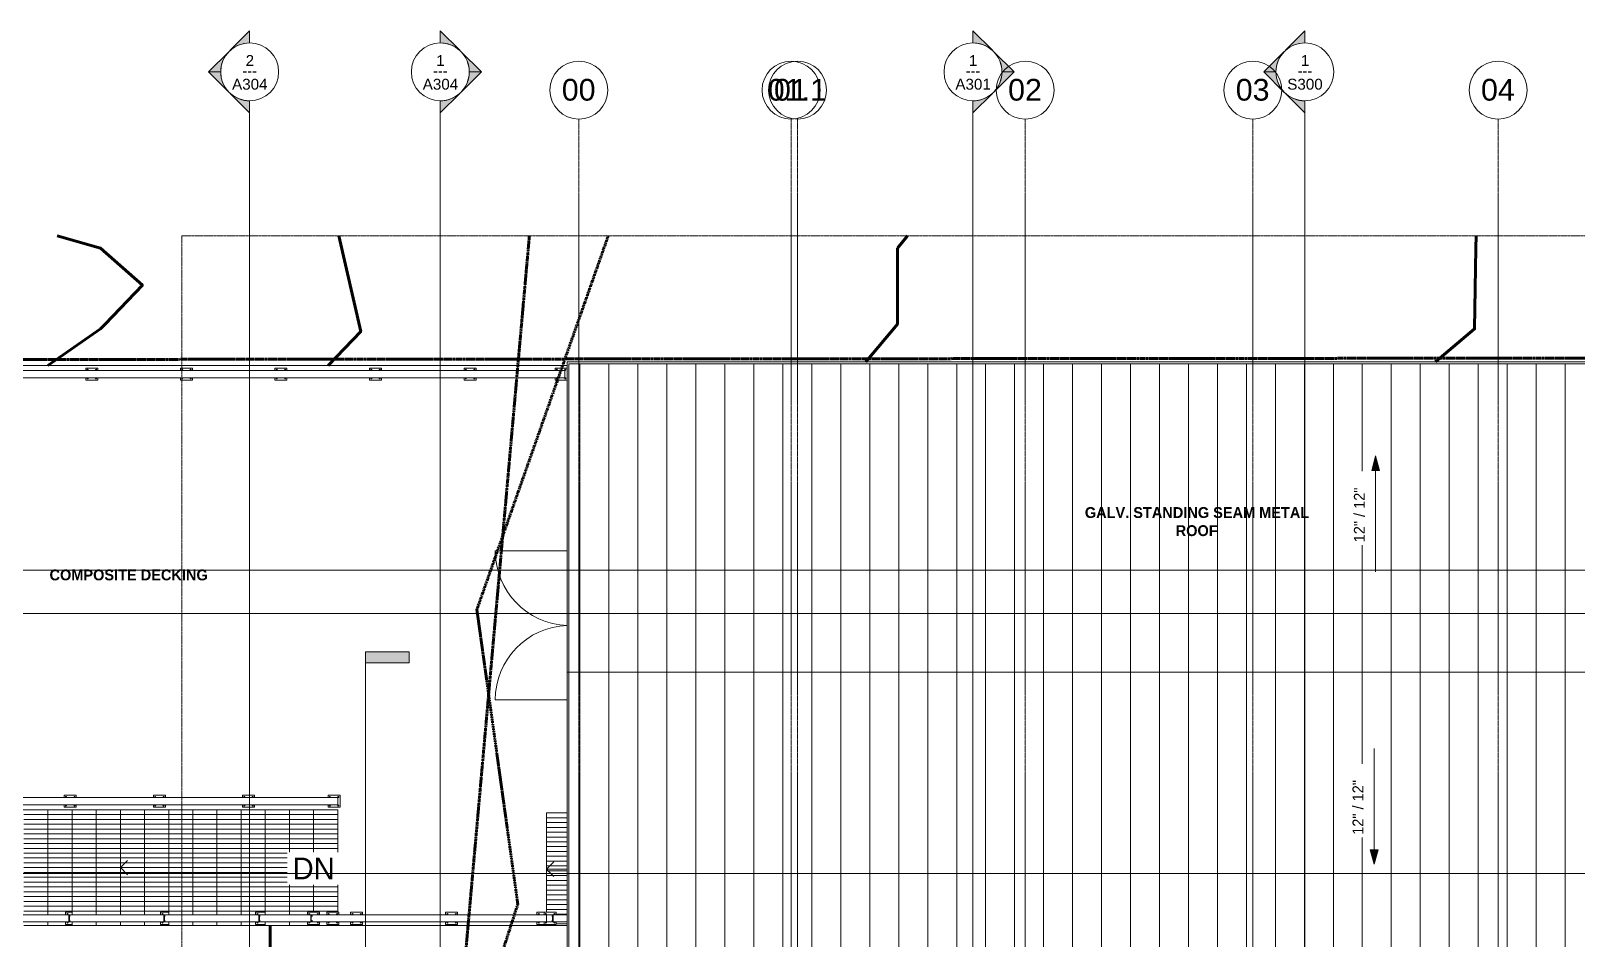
# Model space of a CAD drawing. Header units: inches. Extents: x -3276 to -1654, y 8217 to 9015.
# Drawn here: x -2939 to -2299, y 8639 to 9015 of the extents above; entities that cross this region are included whole.
import ezdxf

# ---------------------------------------------------------------- set-up
doc = ezdxf.new("R2010")
doc.units = ezdxf.units.IN
doc.header["$MEASUREMENT"] = 0
for name, pattern in [('Aligning Line 1_8_', [0.25, 0.125, -0.125]), ('Double Dash 3_8_', [1, 0.375, -0.125, 0.125, -0.125, 0.125, -0.125]), ('Grid Line 1_2_', [0.875, 0.5, -0.125, 0.125, -0.125]), ('Overhead 1_16_', [0.101562, 0.0625, -0.039062])]:
    doc.linetypes.add(name, pattern=pattern)
for name, color, linetype, lineweight in [('A-DOOR', 31, 'Continuous', 18), ('A-DOOR-1', 31, 'Continuous', 9), ('A-FLOR', 192, 'Continuous', 18), ('A-FLOR-HRAL', 11, 'Continuous', 9), ('A-ROOF', 132, 'Continuous', 18), ('A-ROOF-PATT-1', 132, 'Continuous', 9), ('C-PROP-LINE', 91, 'Double Dash 3_8_', 158), ('C-TOPO-MAJR', 7, 'Continuous', 80), ('G-ANNO-DIMS', 111, 'Continuous', 9), ('G-ANNO-SYMB', 111, 'Aligning Line 1_8_', 9), ('G-ANNO-SYMB-1', 111, 'Continuous', 9), ('G-ANNO-TEXT', 231, 'Continuous', 9), ('I-WALL', 2, 'Continuous', 18), ('S-GRID-1', 1, 'Grid Line 1_2_', 9), ('S-GRID-IDEN', 1, 'Continuous', 9), ('S-STRS', 31, 'Continuous', 9), ('S-STRS-1', 31, 'Overhead 1_16_', 9), ('S-STRS-ANNO', 31, 'Continuous', 9), ('S-STRS-IDEN', 31, 'Continuous', 9)]:
    doc.layers.add(name, color=color, linetype=linetype, lineweight=lineweight)
doc.styles.add('Arial', font='arial.ttf', dxfattribs={"height": 9})
doc.styles.add('Arial_1', font='arial.ttf', dxfattribs={"height": 4.5})
doc.styles.add('Century Gothic', font='ufonts.com_century-gothic.ttf', dxfattribs={"height": 9})
doc.styles.add('Century Gothic_1', font='ufonts.com_century-gothic.ttf', dxfattribs={"height": 4.5})
doc.styles.add('Century Gothic_B', font='GOTHICB.TTF', dxfattribs={"height": 4.5})
pattern_1 = [(180, (-2962.337, 8692.569), (-2e-16, -2), [])]

# ---------------------------------------------------------------- blocks, each defined once
blk = doc.blocks.new('Railing - 2_ x 1_2_ 2-1559248-FLOOR PLAN - ROOF')
at = {"layer": 'A-FLOR-HRAL'}
for p, q in [((2.5, 2.5), (-2.5, 2.5)), ((-2.5, 2.5), (-2.5, -2.5)), ((2.5, -2.5), (2.5, 2.5)), ((-2.5, -2.5), (-1.5, -2.5)), ((1.5, -2.5), (2.5, -2.5))]:
    blk.add_line(p, q, dxfattribs=at)
for centre, start, end in [((-1.75, 1.75), 360, 180), ((-1.75, 1.75), 180, 360), ((1.75, 1.75), 360, 180), ((1.75, 1.75), 180, 360), ((-1.75, -1.75), 360, 180), ((-1.75, -1.75), 180, 360), ((1.75, -1.75), 360, 180), ((1.75, -1.75), 180, 360)]:
    blk.add_arc(centre, 0.25, start, end, dxfattribs=at)
blk = doc.blocks.new('Railing - 2_ x 1_2_ 2-V1-FLOOR PLAN - ROOF')
at = {"layer": 'A-FLOR-HRAL'}
for p, q in [((-1.5, 2.5), (-2.5, 2.5)), ((-2.5, 2.5), (-2.5, -2.5)), ((2.5, 2.5), (1.5, 2.5)), ((2.5, -2.5), (2.5, 2.5))]:
    blk.add_line(p, q, dxfattribs=at)
for centre, start, end in [((-1.75, 1.75), 360, 180), ((-1.75, 1.75), 180, 360), ((1.75, 1.75), 360, 180), ((1.75, 1.75), 180, 360), ((-1.75, -1.75), 360, 180), ((-1.75, -1.75), 180, 360), ((1.75, -1.75), 360, 180), ((1.75, -1.75), 180, 360)]:
    blk.add_arc(centre, 0.25, start, end, dxfattribs=at)
blk = doc.blocks.new('Railing - 2_ x 1_2_ 2-V2-FLOOR PLAN - ROOF')
at = {"layer": 'A-FLOR-HRAL'}
for p, q in [((-1.5, 2.5), (-2.5, 2.5)), ((-2.5, 2.5), (-2.5, -2.5)), ((2.5, 2.5), (1.5, 2.5)), ((2.5, 1.5), (2.5, 2.5)), ((-2.5, -2.5), (2.5, -2.5)), ((2.5, -2.5), (2.5, -1.5))]:
    blk.add_line(p, q, dxfattribs=at)
for centre, start, end in [((-1.75, 1.75), 360, 180), ((-1.75, 1.75), 180, 360), ((1.75, 1.75), 360, 180), ((1.75, 1.75), 180, 360), ((-1.75, -1.75), 360, 180), ((-1.75, -1.75), 180, 360), ((1.75, -1.75), 360, 180), ((1.75, -1.75), 180, 360)]:
    blk.add_arc(centre, 0.25, start, end, dxfattribs=at)
blk = doc.blocks.new('Railing - 2_ x 1_2_ 2-V3-FLOOR PLAN - ROOF')
at = {"layer": 'A-FLOR-HRAL'}
for p, q in [((-1.5, 2.5), (-2.5, 2.5)), ((-2.5, 2.5), (-2.5, -2.5)), ((2.5, 2.5), (1.5, 2.5)), ((2.5, -2.5), (2.5, 2.5)), ((-2.5, -2.5), (-1.5, -2.5)), ((1.5, -2.5), (2.5, -2.5))]:
    blk.add_line(p, q, dxfattribs=at)
for centre, start, end in [((-1.75, 1.75), 360, 180), ((-1.75, 1.75), 180, 360), ((1.75, 1.75), 360, 180), ((1.75, 1.75), 180, 360), ((-1.75, -1.75), 360, 180), ((-1.75, -1.75), 180, 360), ((1.75, -1.75), 360, 180), ((1.75, -1.75), 180, 360)]:
    blk.add_arc(centre, 0.25, start, end, dxfattribs=at)
blk = doc.blocks.new('Railing - Railing-1114347-FLOOR PLAN - ROOF')
at = {"layer": 'A-FLOR-HRAL'}
for p, q in [((8697.57, 3069.34), (8694.57, 3072.34)), ((8694.57, 3072.34), (8694.57, 2812.34)), ((8874.57, 3072.34), (8694.57, 3072.34)), ((8697.57, 2812.34), (8697.57, 3069.34)), ((8697.57, 3069.34), (8871.57, 3069.34)), ((8871.57, 3069.34), (8874.57, 3072.34)), ((8871.57, 3069.34), (8871.57, 2718.34)), ((8874.57, 2718.34), (8874.57, 3072.34)), ((8697.57, 2812.34), (8694.57, 2812.34)), ((8874.57, 2718.34), (8871.57, 2718.34))]:
    blk.add_line(p, q, dxfattribs=at)
at = {"extrusion": (0, 0, -1), "zscale": -1}
for name, p, rotation in [('Railing - 2_ x 1_2_ 2-V2-FLOOR PLAN - ROOF', (-8696.07, 3070.84), 180), ('Railing - 2_ x 1_2_ 2-V3-FLOOR PLAN - ROOF', (-8731.47, 3070.84), 270), ('Railing - 2_ x 1_2_ 2-V3-FLOOR PLAN - ROOF', (-8766.87, 3070.84), 270), ('Railing - 2_ x 1_2_ 2-V3-FLOOR PLAN - ROOF', (-8802.27, 3070.84), 270), ('Railing - 2_ x 1_2_ 2-V3-FLOOR PLAN - ROOF', (-8837.67, 3070.84), 270), ('Railing - 2_ x 1_2_ 2-V2-FLOOR PLAN - ROOF', (-8873.07, 3070.84), 270), ('Railing - 2_ x 1_2_ 2-V3-FLOOR PLAN - ROOF', (-8696.07, 3033.91), 180), ('Railing - 2_ x 1_2_ 2-V3-FLOOR PLAN - ROOF', (-8696.07, 2996.98), 180), ('Railing - 2_ x 1_2_ 2-V3-FLOOR PLAN - ROOF', (-8696.07, 2960.05), 180), ('Railing - 2_ x 1_2_ 2-V3-FLOOR PLAN - ROOF', (-8696.07, 2923.12), 180), ('Railing - 2_ x 1_2_ 2-V3-FLOOR PLAN - ROOF', (-8696.07, 2886.19), 180), ('Railing - 2_ x 1_2_ 2-V3-FLOOR PLAN - ROOF', (-8696.07, 2849.27), 180), ('Railing - 2_ x 1_2_ 2-1559248-FLOOR PLAN - ROOF', (-8696.07, 2813.84), 180)]:
    blk.add_blockref(name, p, dxfattribs=dict(at, rotation=rotation))
for name, p in [('Railing - 2_ x 1_2_ 2-V3-FLOOR PLAN - ROOF', (-8873.07, 3031.67)), ('Railing - 2_ x 1_2_ 2-V3-FLOOR PLAN - ROOF', (-8873.07, 2992.5)), ('Railing - 2_ x 1_2_ 2-V3-FLOOR PLAN - ROOF', (-8873.07, 2953.34)), ('Railing - 2_ x 1_2_ 2-V3-FLOOR PLAN - ROOF', (-8873.07, 2914.17)), ('Railing - 2_ x 1_2_ 2-V3-FLOOR PLAN - ROOF', (-8873.07, 2875)), ('Railing - 2_ x 1_2_ 2-V3-FLOOR PLAN - ROOF', (-8873.07, 2835.84)), ('Railing - 2_ x 1_2_ 2-V3-FLOOR PLAN - ROOF', (-8873.07, 2796.67)), ('Railing - 2_ x 1_2_ 2-V3-FLOOR PLAN - ROOF', (-8873.07, 2757.5)), ('Railing - 2_ x 1_2_ 2-V1-FLOOR PLAN - ROOF', (-8873.07, 2719.84))]:
    blk.add_blockref(name, p, dxfattribs=at)
blk = doc.blocks.new('Railing - 2_ x 1_2_ 2-1877839-FLOOR PLAN - ROOF')
at = {"layer": 'A-FLOR-HRAL'}
for p, q in [((2.5, 2.5), (-2.5, 2.5)), ((-2.5, 2.5), (-2.5, -2.5)), ((-1.19, 1.19), (1.19, 1.19)), ((-1.19, 0.59), (-1.19, 1.19)), ((-0.94, 0.59), (-0.94, 0.94)), ((-0.94, 0.94), (0.94, 0.94)), ((0.94, 0.94), (0.94, 0.59)), ((1.19, 1.19), (1.19, 0.59)), ((2.5, -2.5), (2.5, 2.5)), ((-2.5, -2.5), (-1.5, -2.5)), ((1.5, -2.5), (2.5, -2.5))]:
    blk.add_line(p, q, dxfattribs=at)
for centre, start, end in [((-1.75, 1.75), 360, 180), ((-1.75, 1.75), 180, 360), ((1.75, 1.75), 360, 180), ((1.75, 1.75), 180, 360), ((-1.75, -1.75), 360, 180), ((-1.75, -1.75), 180, 360), ((1.75, -1.75), 360, 180), ((1.75, -1.75), 180, 360)]:
    blk.add_arc(centre, 0.25, start, end, dxfattribs=at)
blk = doc.blocks.new('Railing - 2_ x 1_2_ 2-V4-FLOOR PLAN - ROOF')
at = {"layer": 'A-FLOR-HRAL'}
for p, q in [((-1.5, 2.5), (-2.5, 2.5)), ((-2.5, 2.5), (-2.5, -0.5)), ((2.5, 2.5), (1.5, 2.5)), ((2.5, -0.5), (2.5, 2.5))]:
    blk.add_line(p, q, dxfattribs=at)
for centre, start, end in [((-1.75, 1.75), 360, 180), ((-1.75, 1.75), 180, 360), ((1.75, 1.75), 360, 180), ((1.75, 1.75), 180, 360)]:
    blk.add_arc(centre, 0.25, start, end, dxfattribs=at)
blk = doc.blocks.new('Railing - 2_ x 1_2_ 2-V5-FLOOR PLAN - ROOF')
at = {"layer": 'A-FLOR-HRAL'}
for p, q in [((-1.5, 2.5), (-2.5, 2.5)), ((-2.5, 2.5), (-2.5, -2.5)), ((-1.1875, 1.1875), (1.1875, 1.1875)), ((-1.1875, 0.45375), (-1.1875, 1.1875)), ((-0.9375, 0.45375), (-0.9375, 0.9375)), ((-0.9375, 0.9375), (0.9375, 0.9375)), ((0.9375, 0.9375), (0.9375, 0.45375)), ((1.1875, 1.1875), (1.1875, 0.45375)), ((2.5, 2.5), (1.5, 2.5)), ((2.5, -2.5), (2.5, 2.5)), ((-2.5, -2.5), (-1.5, -2.5)), ((1.5, -2.5), (2.5, -2.5))]:
    blk.add_line(p, q, dxfattribs=at)
for centre, start, end in [((-1.75, 1.75), 360, 180), ((-1.75, 1.75), 180, 360), ((1.75, 1.75), 360, 180), ((1.75, 1.75), 180, 360), ((-1.75, -1.75), 360, 180), ((-1.75, -1.75), 180, 360), ((1.75, -1.75), 360, 180), ((1.75, -1.75), 180, 360)]:
    blk.add_arc(centre, 0.25, start, end, dxfattribs=at)
blk = doc.blocks.new('Railing - 2_ x 1_2_ 2-1997081-FLOOR PLAN - ROOF')
at = {"layer": 'A-FLOR-HRAL'}
for p, q in [((-1.5, 2.5), (-2.5, 2.5)), ((-2.5, 2.5), (-2.5, -0.17)), ((-1.19, 1.19), (1.19, 1.19)), ((-1.19, 0.59), (-1.19, 1.19)), ((-0.94, 0.59), (-0.94, 0.94)), ((-0.94, 0.94), (0.94, 0.94)), ((0.94, 0.94), (0.94, 0.59)), ((1.19, 1.19), (1.19, 0.59)), ((2.5, 2.5), (1.5, 2.5)), ((2.5, -0.17), (2.5, 2.5))]:
    blk.add_line(p, q, dxfattribs=at)
for centre, start, end in [((-1.75, 1.75), 360, 180), ((-1.75, 1.75), 180, 360), ((1.75, 1.75), 360, 180), ((1.75, 1.75), 180, 360)]:
    blk.add_arc(centre, 0.25, start, end, dxfattribs=at)
blk = doc.blocks.new('Railing - 2_ x 1_2_ 2-1997083-FLOOR PLAN - ROOF')
at = {"layer": 'A-FLOR-HRAL'}
for p, q in [((-1.5, 2.5), (-2.5, 2.5)), ((-2.5, 2.5), (-2.5, -0.83)), ((-1.19, 1.19), (1.19, 1.19)), ((-1.19, 0.59), (-1.19, 1.19)), ((-0.94, 0.59), (-0.94, 0.94)), ((-0.94, 0.94), (0.94, 0.94)), ((0.94, 0.94), (0.94, 0.59)), ((1.19, 1.19), (1.19, 0.59)), ((2.5, 2.5), (1.5, 2.5)), ((2.5, -0.83), (2.5, 2.5))]:
    blk.add_line(p, q, dxfattribs=at)
for centre, start, end in [((-1.75, 1.75), 360, 180), ((-1.75, 1.75), 180, 360), ((1.75, 1.75), 360, 180), ((1.75, 1.75), 180, 360)]:
    blk.add_arc(centre, 0.25, start, end, dxfattribs=at)
blk = doc.blocks.new('Railing - 2_ x 1_2_ 2-1997085-FLOOR PLAN - ROOF')
at = {"layer": 'A-FLOR-HRAL'}
for p, q in [((-1.5, 2.5), (-2.5, 2.5)), ((-2.5, 2.5), (-2.5, -1.5)), ((-1.19, 1.19), (1.19, 1.19)), ((-1.19, 0.59), (-1.19, 1.19)), ((-0.94, 0.59), (-0.94, 0.94)), ((-0.94, 0.94), (0.94, 0.94)), ((0.94, 0.94), (0.94, 0.59)), ((1.19, 1.19), (1.19, 0.59)), ((2.5, 2.5), (1.5, 2.5)), ((2.5, -1.5), (2.5, 2.5))]:
    blk.add_line(p, q, dxfattribs=at)
for centre, start, end in [((-1.75, 1.75), 360, 180), ((-1.75, 1.75), 180, 360), ((1.75, 1.75), 360, 180), ((1.75, 1.75), 180, 360)]:
    blk.add_arc(centre, 0.25, start, end, dxfattribs=at)
blk = doc.blocks.new('Railing - Railing-1123708-FLOOR PLAN - ROOF')
at = {"layer": 'A-FLOR-HRAL'}
for p, q in [((8646.07, 2961.84), (8649.07, 2961.84)), ((8646.07, 2961.84), (8646.07, 2822.34)), ((8649.07, 2961.84), (8649.07, 2822.34)), ((8646.07, 2822.34), (8646.07, 2814.34)), ((8649.07, 2822.34), (8649.07, 2814.34)), ((8646.07, 2814.34), (8646.07, 2725.84)), ((8649.07, 2814.34), (8649.07, 2725.84))]:
    blk.add_line(p, q, dxfattribs=at)
for name, p in [('Railing - 2_ x 1_2_ 2-1877839-FLOOR PLAN - ROOF', (8647.57, 2960.34)), ('Railing - 2_ x 1_2_ 2-1997081-FLOOR PLAN - ROOF', (8647.57, 2922.5)), ('Railing - 2_ x 1_2_ 2-1997083-FLOOR PLAN - ROOF', (8647.57, 2883.17)), ('Railing - 2_ x 1_2_ 2-1997085-FLOOR PLAN - ROOF', (8647.57, 2843.84)), ('Railing - 2_ x 1_2_ 2-V5-FLOOR PLAN - ROOF', (8647.57, 2822.34)), ('Railing - 2_ x 1_2_ 2-V3-FLOOR PLAN - ROOF', (8647.57, 2814.34)), ('Railing - 2_ x 1_2_ 2-V3-FLOOR PLAN - ROOF', (8647.57, 2804.5)), ('Railing - 2_ x 1_2_ 2-V3-FLOOR PLAN - ROOF', (8647.57, 2765.17)), ('Railing - 2_ x 1_2_ 2-V4-FLOOR PLAN - ROOF', (8647.57, 2727.34))]:
    blk.add_blockref(name, p)
blk = doc.blocks.new('Door-Outswing-Andersen-A_Series-Double - FWOD5468-2447200-FLOOR PLAN - ROOF')
at = {"layer": 'A-DOOR-1'}
for p, q in [((-30.875, 4.125), (-30.875, 33.8805)), ((30.875, 4.125), (30.875, 33.8805))]:
    blk.add_line(p, q, dxfattribs=at)
for centre, start, end in [((-30.875, 3.0055), 2.0845714, 90), ((30.875, 3.0055), 90, 177.9154286)]:
    blk.add_arc(centre, 30.875, start, end, dxfattribs=at)
blk = doc.blocks.new('Railing - 2_ x 1_2_ 2-1997182-FLOOR PLAN - ROOF')
at = {"layer": 'A-FLOR-HRAL'}
for p, q in [((-1.5, 2.5), (-2.5, 2.5)), ((-2.5, 2.5), (-2.5, -2.5)), ((2.5, 2.5), (1.5, 2.5)), ((2.5, -2.5), (2.5, 2.5)), ((-2.5, -2.5), (-1.5, -2.5)), ((-1.1875, -1.1875), (-1.1875, -0.680625)), ((1.1875, -1.1875), (-1.1875, -1.1875)), ((-0.9375, -0.9375), (-0.9375, -0.680625)), ((0.9375, -0.9375), (-0.9375, -0.9375)), ((0.9375, -0.680625), (0.9375, -0.9375)), ((1.1875, -0.680625), (1.1875, -1.1875)), ((1.5, -2.5), (2.5, -2.5))]:
    blk.add_line(p, q, dxfattribs=at)
for centre, start, end in [((-1.75, 1.75), 360, 180), ((-1.75, 1.75), 180, 360), ((1.75, 1.75), 360, 180), ((1.75, 1.75), 180, 360), ((-1.75, -1.75), 360, 180), ((-1.75, -1.75), 180, 360), ((1.75, -1.75), 360, 180), ((1.75, -1.75), 180, 360)]:
    blk.add_arc(centre, 0.25, start, end, dxfattribs=at)
blk = doc.blocks.new('Railing - Railing-1997089-FLOOR PLAN - ROOF')
at = {"layer": 'A-FLOR-HRAL'}
for p, q in [((8646.07, 2725.84), (8649.07, 2725.84)), ((8646.07, 2725.84), (8646.07, 2717.34)), ((8649.07, 2725.84), (8649.07, 2717.34))]:
    blk.add_line(p, q, dxfattribs=at)
blk.add_blockref('Railing - 2_ x 1_2_ 2-1997182-FLOOR PLAN - ROOF', (8647.57, 2724.34))
blk = doc.blocks.new('Family - ___-1399760-FLOOR PLAN - ROOF')
at = {"layer": 'C-PROP-LINE'}
blk.add_line((8878.94, 3146.22), (8879.93, 2001.26), dxfattribs=at)
blk = doc.blocks.new('Family - ___-1403477-FLOOR PLAN - ROOF')
at = {"layer": 'C-PROP-LINE'}
for p, q in [((8561.86, 2767.13), (8337.96, 2737.26)), ((8653.48, 2737.76), (8561.86, 2767.13)), ((8775.52, 2754.7), (8653.48, 2737.76)), ((8930.36, 2700.29), (8775.52, 2754.7))]:
    blk.add_line(p, q, dxfattribs=at)
blk = doc.blocks.new('Family - ___-1403739-FLOOR PLAN - ROOF')
at = {"layer": 'C-PROP-LINE'}
blk.add_line((8930.36, 2732.95), (8337.96, 2785.59), dxfattribs=at)
blk = doc.blocks.new('Grid - Grid Head - Circle-50561-FLOOR PLAN - ROOF')
at = {"layer": 'S-GRID-IDEN'}
for start, end in [(360, 180), (180, 360)]:
    blk.add_arc((0, 0), 0.25, start, end, dxfattribs=at)
blk = doc.blocks.new('Section - 3_32_ x 3_8_-54337-FLOOR PLAN - ROOF')
at = {"layer": 'G-ANNO-SYMB-1'}
blk.add_hatch(color=256, dxfattribs=at).paths.add_polyline_path([(0, 0.375), (0, 0), (-0.09375, 0), (-0.09375, 0.375)], flags=0)
for p, q in [((0, 0.375), (-0.09375, 0.375)), ((-0.09375, 0.375), (-0.09375, 0)), ((0, 0), (0, 0.375)), ((-0.09375, 0), (0, 0))]:
    blk.add_line(p, q, dxfattribs=at)
blk = doc.blocks.new('Section - Section Head - Filled-22785-FLOOR PLAN - ROOF')
at = {"layer": 'G-ANNO-SYMB-1'}
h = blk.add_hatch(color=256, dxfattribs=at)
edge = h.paths.add_edge_path(flags=0)
edge.add_line((-0.427, 0.177), (-0.25, 0.354))
edge.add_line((-0.25, 0.354), (-0.25, 0.25))
edge.add_arc((-0.25, 0), 0.25, 90, 135)
h = blk.add_hatch(color=256, dxfattribs=at)
edge = h.paths.add_edge_path(flags=0)
edge.add_arc((-0.25, 0), 0.25, 45, 90)
edge.add_line((-0.25, 0.25), (-0.25, 0.354))
edge.add_line((-0.25, 0.354), (-0.073, 0.177))
h = blk.add_hatch(color=256, dxfattribs=at)
edge = h.paths.add_edge_path(flags=0)
edge.add_arc((-0.25, 0), 0.25, 137.9216, 180)
edge.add_line((-0.5, 0), (-0.604, 0))
edge.add_line((-0.604, 0), (-0.436, 0.168))
h = blk.add_hatch(color=256, dxfattribs=at)
edge = h.paths.add_edge_path(flags=0)
edge.add_line((-0.064, 0.168), (0.104, 0))
edge.add_line((0.104, 0), (0, 0))
edge.add_arc((-0.25, 0), 0.25, 0, 42.0784)
for p, q in [((-0.25, 0.354), (-0.427, 0.177)), ((-0.25, 0.25), (-0.25, 0.354)), ((-0.073, 0.177), (-0.25, 0.354)), ((-0.25, 0.354), (-0.25, 0.25)), ((-0.436, 0.168), (-0.604, 0)), ((0.104, 0), (-0.064, 0.168)), ((-0.604, 0), (-0.5, 0)), ((0, 0), (0.104, 0))]:
    blk.add_line(p, q, dxfattribs=at)
for start, end in [(360, 180), (137.9216, 180), (90, 135), (45, 90), (0, 42.0784), (180, 360)]:
    blk.add_arc((-0.25, 0), 0.25, start, end, dxfattribs=at)

msp = doc.modelspace()

# ---------------------------------------------------------------- hatches: boundary and pattern name
at = {"layer": 'A-ROOF-PATT-1'}
h = msp.add_hatch(dxfattribs=at)
h.set_pattern_fill('FP_12', color=256, style=0, pattern_type=2)
h.set_pattern_definition([(270, (0, 4498.71), (12, 7e-16), [])])
h.paths.add_polyline_path([(-2017.09, 8749.6), (-2017.09, 8877.32), (-2716.59, 8877.32), (-2716.59, 8749.6), (-2274.42, 8749.6)], flags=0)
h = msp.add_hatch(dxfattribs=at)
h.set_pattern_fill('FP_13', color=256, style=0, pattern_type=2)
h.set_pattern_definition([(90, (0, 4250.89), (-12, 7e-16), [])])
h.paths.add_polyline_path([(-2017.09, 8621.88), (-2017.09, 8749.6), (-2716.59, 8749.6), (-2716.59, 8621.88), (-2129.12, 8621.88)], flags=0)
at = {"layer": 'G-ANNO-DIMS'}
msp.add_hatch(color=256, dxfattribs=at).paths.add_polyline_path([(-2383.07, 8669.96), (-2381.46, 8675.96), (-2384.68, 8675.96)], flags=0)
at = {"layer": 'S-STRS'}
h = msp.add_hatch(dxfattribs=at)
h.set_pattern_fill('FP_5', color=256, style=0, pattern_type=2)
h.set_pattern_definition(pattern_1)
h.paths.add_polyline_path([(-2942.34, 8644.57), (-2932.34, 8644.57), (-2932.34, 8646.07), (-2942.34, 8646.07), (-2942.34, 8645.73)], flags=0)
h.paths.add_polyline_path([(-2932.34, 8649.07), (-2932.34, 8692.57), (-2942.34, 8692.57), (-2942.34, 8649.07), (-2937.35, 8649.07)], flags=0)
h = msp.add_hatch(dxfattribs=at)
h.set_pattern_fill('FP_5', color=256, style=0, pattern_type=2)
h.set_pattern_definition(pattern_1)
h.paths.add_polyline_path([(-2932.34, 8644.57), (-2922.34, 8644.57), (-2922.34, 8645.07), (-2925, 8645.07), (-2925, 8646.07), (-2932.34, 8646.07), (-2932.34, 8645.73)], flags=0)
h.paths.add_polyline_path([(-2928.27, 8649.07), (-2925, 8649.07), (-2925, 8650.07), (-2922.34, 8650.07), (-2922.34, 8692.57), (-2932.34, 8692.57), (-2932.34, 8649.07)], flags=0)
h = msp.add_hatch(dxfattribs=at)
h.set_pattern_fill('FP_5', color=256, style=0, pattern_type=2)
h.set_pattern_definition(pattern_1)
h.paths.add_polyline_path([(-2912.34, 8644.57), (-2912.34, 8646.07), (-2922.34, 8646.07), (-2922.34, 8644.57), (-2914.65, 8644.57)], flags=0)
h.paths.add_polyline_path([(-2919.19, 8649.07), (-2912.34, 8649.07), (-2912.34, 8692.57), (-2922.34, 8692.57), (-2922.34, 8649.07)], flags=0)
h = msp.add_hatch(dxfattribs=at)
h.set_pattern_fill('FP_5', color=256, style=0, pattern_type=2)
h.set_pattern_definition(pattern_1)
h.paths.add_polyline_path([(-2902.34, 8644.57), (-2902.34, 8646.07), (-2912.34, 8646.07), (-2912.34, 8644.57), (-2905.57, 8644.57)], flags=0)
h.paths.add_polyline_path([(-2910.11, 8649.07), (-2902.34, 8649.07), (-2902.34, 8692.57), (-2912.34, 8692.57), (-2912.34, 8649.07)], flags=0)
h = msp.add_hatch(dxfattribs=at)
h.set_pattern_fill('FP_5', color=256, style=0, pattern_type=2)
h.set_pattern_definition(pattern_1)
h.paths.add_polyline_path([(-2892.34, 8644.57), (-2892.34, 8646.07), (-2902.34, 8646.07), (-2902.34, 8644.57), (-2896.49, 8644.57)], flags=0)
h.paths.add_polyline_path([(-2901.03, 8649.07), (-2892.34, 8649.07), (-2892.34, 8692.57), (-2902.34, 8692.57), (-2902.34, 8649.07)], flags=0)
h = msp.add_hatch(dxfattribs=at)
h.set_pattern_fill('FP_5', color=256, style=0, pattern_type=2)
h.set_pattern_definition(pattern_1)
h.paths.add_polyline_path([(-2892.34, 8644.57), (-2882.34, 8644.57), (-2882.34, 8645.07), (-2885.67, 8645.07), (-2885.67, 8646.07), (-2892.34, 8646.07), (-2892.34, 8645.73)], flags=0)
h.paths.add_polyline_path([(-2885.67, 8649.07), (-2885.67, 8650.07), (-2882.34, 8650.07), (-2882.34, 8692.57), (-2892.34, 8692.57), (-2892.34, 8649.07), (-2891.94, 8649.07)], flags=0)
h = msp.add_hatch(dxfattribs=at)
h.set_pattern_fill('FP_5', color=256, style=0, pattern_type=2)
h.set_pattern_definition(pattern_1)
h.paths.add_polyline_path([(-2872.34, 8644.57), (-2872.34, 8646.07), (-2882.34, 8646.07), (-2882.34, 8644.57), (-2873.78, 8644.57)], flags=0)
h.paths.add_polyline_path([(-2872.34, 8649.07), (-2872.34, 8692.57), (-2882.34, 8692.57), (-2882.34, 8649.07), (-2873.78, 8649.07)], flags=0)
h = msp.add_hatch(dxfattribs=at)
h.set_pattern_fill('FP_5', color=256, style=0, pattern_type=2)
h.set_pattern_definition(pattern_1)
h.paths.add_polyline_path([(-2862.34, 8644.57), (-2862.34, 8646.07), (-2872.34, 8646.07), (-2872.34, 8644.57), (-2864.7, 8644.57)], flags=0)
h.paths.add_polyline_path([(-2862.34, 8649.07), (-2862.34, 8692.57), (-2872.34, 8692.57), (-2872.34, 8649.07), (-2864.7, 8649.07)], flags=0)
h = msp.add_hatch(dxfattribs=at)
h.set_pattern_fill('FP_5', color=256, style=0, pattern_type=2)
h.set_pattern_definition(pattern_1)
h.paths.add_polyline_path([(-2855.62, 8644.57), (-2852.34, 8644.57), (-2852.34, 8646.07), (-2862.34, 8646.07), (-2862.34, 8644.57), (-2860.16, 8644.57)], flags=0)
h.paths.add_polyline_path([(-2852.34, 8649.07), (-2852.34, 8692.57), (-2862.34, 8692.57), (-2862.34, 8649.07), (-2855.62, 8649.07)], flags=0)
h = msp.add_hatch(dxfattribs=at)
h.set_pattern_fill('FP_5', color=256, style=0, pattern_type=2)
h.set_pattern_definition(pattern_1)
h.paths.add_polyline_path([(-2852.34, 8644.57), (-2842.34, 8644.57), (-2842.34, 8645.07), (-2846.34, 8645.07), (-2846.34, 8646.07), (-2852.34, 8646.07), (-2852.34, 8645.73)], flags=0)
h.paths.add_polyline_path([(-2846.54, 8649.07), (-2846.34, 8649.07), (-2846.34, 8650.07), (-2842.34, 8650.07), (-2842.34, 8692.57), (-2852.34, 8692.57), (-2852.34, 8649.07)], flags=0)
h = msp.add_hatch(dxfattribs=at)
h.set_pattern_fill('FP_5', color=256, style=0, pattern_type=2)
h.set_pattern_definition(pattern_1)
h.paths.add_polyline_path([(-2832.34, 8644.57), (-2832.34, 8646.07), (-2842.34, 8646.07), (-2842.34, 8644.57), (-2832.92, 8644.57)], flags=0)
h.paths.add_polyline_path([(-2837.46, 8649.07), (-2832.34, 8649.07), (-2832.34, 8692.57), (-2842.34, 8692.57), (-2842.34, 8649.07), (-2842, 8649.07)], flags=0)
h = msp.add_hatch(dxfattribs=at)
h.set_pattern_fill('FP_5', color=256, style=0, pattern_type=2)
h.set_pattern_definition(pattern_1)
h.paths.add_polyline_path([(-2832.34, 8644.57), (-2822.34, 8644.57), (-2822.34, 8645.07), (-2824.84, 8645.07), (-2824.84, 8646.07), (-2832.34, 8646.07), (-2832.34, 8645.73)], flags=0)
h.paths.add_polyline_path([(-2828.38, 8649.07), (-2824.84, 8649.07), (-2824.84, 8650.07), (-2822.34, 8650.07), (-2822.34, 8692.57), (-2832.34, 8692.57), (-2832.34, 8649.07)], flags=0)
h = msp.add_hatch(dxfattribs=at)
h.set_pattern_fill('FP_5', color=256, style=0, pattern_type=2)
h.set_pattern_definition(pattern_1)
h.paths.add_polyline_path([(-2812.34, 8644.57), (-2812.34, 8645.07), (-2816.84, 8645.07), (-2816.84, 8646.07), (-2819.84, 8646.07), (-2819.84, 8645.07), (-2822.34, 8645.07), (-2822.34, 8644.57), (-2814.75, 8644.57)], flags=0)
h.paths.add_polyline_path([(-2816.84, 8649.07), (-2816.84, 8650.07), (-2812.34, 8650.07), (-2812.34, 8692.57), (-2822.34, 8692.57), (-2822.34, 8650.07), (-2819.84, 8650.07), (-2819.84, 8649.07), (-2819.29, 8649.07)], flags=0)
h = msp.add_hatch(dxfattribs=at)
h.set_pattern_fill('FP_8', color=256, style=0, pattern_type=2)
h.set_pattern_definition([(180, (-2725.837, 8691.264), (-2e-16, -2), [])])
h.paths.add_polyline_path([(-2725.84, 8644.57), (-2717.34, 8644.57), (-2717.34, 8646.07), (-2721.84, 8646.07), (-2721.84, 8645.07), (-2725.84, 8645.07)], flags=0)
h.paths.add_polyline_path([(-2717.34, 8649.07), (-2717.34, 8691.26), (-2725.84, 8691.26), (-2725.84, 8650.07), (-2721.84, 8650.07), (-2721.84, 8649.07), (-2719.4, 8649.07)], flags=0)

# ---------------------------------------------------------------- linework, layer by layer
at = {"layer": 'A-FLOR'}
for p, q in [((-2717.34, 8876.57), (-3074.34, 8876.57)), ((-3074.34, 8692.57), (-2812.34, 8692.57)), ((-2812.34, 8692.57), (-2812.34, 8650.07)), ((-2812.34, 8645.07), (-2812.34, 8644.57)), ((-2812.34, 8644.57), (-2725.84, 8644.57))]:
    msp.add_line(p, q, dxfattribs=at)
at = {"layer": 'A-ROOF'}
for p, q in [((-2017.09, 8877.32), (-2716.59, 8877.32)), ((-2716.59, 8877.32), (-2716.59, 8621.88)), ((-2716.59, 8749.6), (-2017.09, 8749.6))]:
    msp.add_line(p, q, dxfattribs=at)
at = {"layer": 'C-TOPO-MAJR'}
for p, q in [((-2580.51, 8925.22), (-2576.31, 8930.36)), ((-2341.02, 8925.28), (-2340.87, 8930.36))]:
    msp.add_line(p, q, dxfattribs=at)
at = {"layer": 'C-TOPO-MAJR', "flags": 128}
for points in [[(-2932.39, 8876.57), (-2910.56, 8891.78), (-2908.64, 8893.78), (-2893.24, 8909.84), (-2910.56, 8925.28), (-2928.49, 8930.36)], [(-2816.3, 8876.57), (-2802.82, 8890.64), (-2811.93, 8930.36)], [(-2593.64, 8878.07), (-2580.51, 8893.72), (-2580.51, 8925.22)], [(-2357.63, 8878.07), (-2341.52, 8891.78), (-2341.02, 8925.28)], [(-2931.47, 8512.26), (-2840.34, 8518.93), (-2840.34, 8539.93), (-2840.34, 8579.93), (-2840.34, 8600.62), (-2840.34, 8644.57)]]:
    msp.add_lwpolyline(points, dxfattribs=at)
at = {"layer": 'G-ANNO-DIMS'}
for p, q in [((-2380.88, 8833.14), (-2382.49, 8839.14)), ((-2382.49, 8791.14), (-2382.49, 8839.14)), ((-2383.07, 8717.96), (-2383.07, 8669.96)), ((-2381.46, 8675.96), (-2384.68, 8675.96)), ((-2384.68, 8675.96), (-2383.07, 8669.96)), ((-2383.07, 8669.96), (-2381.46, 8675.96))]:
    msp.add_line(p, q, dxfattribs=at)
at = {"layer": 'G-ANNO-SYMB'}
for q in [(-1983.82, 8930.34), (-2876.84, 8337.97)]:
    msp.add_line((-2876.84, 8930.34), q, dxfattribs=at)
at = {"layer": 'G-ANNO-SYMB-1'}
for p, q in [((-2848.8, 8986.27), (-2848.8, 8246.44)), ((-2769.84, 8986.27), (-2769.84, 8246.44)), ((-2549.24, 8986.27), (-2549.24, 8246.44)), ((-2411.8, 8986.27), (-2411.8, 8246.44)), ((-1935.85, 8791.85), (-3146.2, 8791.85)), ((-3247.23, 8773.85), (-1859.1, 8773.85)), ((-2800.8, 8753.42), (-2800.8, 8628.4))]:
    msp.add_line(p, q, dxfattribs=at)
at = {"layer": 'I-WALL'}
for p, q in [((-2717.34, 8878.07), (-2017.09, 8878.07)), ((-2717.34, 8621.13), (-2717.34, 8878.07)), ((-2717.34, 8749.6), (-2716.59, 8749.6))]:
    msp.add_line(p, q, dxfattribs=at)
at = {"layer": 'S-GRID-1'}
for p, q in [((-2712.46, 8289.6), (-2712.46, 8978.72)), ((-2624.59, 8289.6), (-2624.59, 8978.72)), ((-2621.9, 8289.6), (-2621.9, 8978.72)), ((-2527.62, 8289.6), (-2527.62, 8978.72)), ((-2433.34, 8289.6), (-2433.34, 8978.72)), ((-2331.77, 8289.6), (-2331.77, 8978.72))]:
    msp.add_line(p, q, dxfattribs=at)
at = {"layer": 'S-STRS'}
for p, q in [((-2932.34, 8692.57), (-2932.34, 8649.07)), ((-2922.34, 8692.57), (-2922.34, 8649.07)), ((-2912.34, 8692.57), (-2912.34, 8649.07)), ((-2902.34, 8692.57), (-2902.34, 8649.07)), ((-2892.34, 8692.57), (-2892.34, 8649.07)), ((-2882.34, 8692.57), (-2882.34, 8649.07)), ((-2872.34, 8692.57), (-2872.34, 8649.07)), ((-2862.34, 8692.57), (-2862.34, 8649.07)), ((-2852.34, 8692.57), (-2852.34, 8649.07)), ((-2842.34, 8692.57), (-2842.34, 8649.07)), ((-2832.34, 8692.57), (-2832.34, 8649.07)), ((-2822.34, 8692.57), (-2812.34, 8692.57)), ((-2822.34, 8692.57), (-2822.34, 8650.07)), ((-2812.34, 8692.57), (-2812.34, 8650.07)), ((-2725.84, 8691.26), (-2725.84, 8650.07)), ((-2725.84, 8691.26), (-2717.34, 8691.26)), ((-2942.34, 8644.57), (-2932.34, 8644.57)), ((-2932.34, 8646.07), (-2932.34, 8644.57)), ((-2932.34, 8644.57), (-2922.34, 8644.57)), ((-2922.34, 8646.07), (-2922.34, 8644.57)), ((-2922.34, 8644.57), (-2912.34, 8644.57)), ((-2912.34, 8646.07), (-2912.34, 8644.57)), ((-2912.34, 8644.57), (-2902.34, 8644.57)), ((-2902.34, 8646.07), (-2902.34, 8644.57)), ((-2902.34, 8644.57), (-2892.34, 8644.57)), ((-2892.34, 8646.07), (-2892.34, 8644.57)), ((-2892.34, 8644.57), (-2882.34, 8644.57)), ((-2882.34, 8646.07), (-2882.34, 8644.57)), ((-2882.34, 8644.57), (-2872.34, 8644.57)), ((-2872.34, 8646.07), (-2872.34, 8644.57)), ((-2872.34, 8644.57), (-2862.34, 8644.57)), ((-2862.34, 8646.07), (-2862.34, 8644.57)), ((-2862.34, 8644.57), (-2852.34, 8644.57)), ((-2852.34, 8646.07), (-2852.34, 8644.57)), ((-2852.34, 8644.57), (-2842.34, 8644.57)), ((-2842.34, 8646.07), (-2842.34, 8644.57)), ((-2842.34, 8644.57), (-2832.34, 8644.57)), ((-2832.34, 8646.07), (-2832.34, 8644.57)), ((-2832.34, 8644.57), (-2822.34, 8644.57)), ((-2822.34, 8645.07), (-2822.34, 8644.57)), ((-2822.34, 8644.57), (-2812.34, 8644.57)), ((-2812.34, 8645.07), (-2812.34, 8644.57)), ((-2725.84, 8645.07), (-2725.84, 8644.57)), ((-2725.84, 8644.57), (-2717.34, 8644.57))]:
    msp.add_line(p, q, dxfattribs=at)
at = {"layer": 'S-STRS-1'}
for p, q in [((-2932.34, 8692.57), (-2932.34, 8649.07)), ((-2922.34, 8692.57), (-2922.34, 8649.07)), ((-2912.34, 8692.57), (-2912.34, 8649.07)), ((-2902.34, 8692.57), (-2902.34, 8649.07)), ((-2892.34, 8692.57), (-2892.34, 8649.07)), ((-2882.34, 8692.57), (-2882.34, 8649.07)), ((-2872.34, 8692.57), (-2872.34, 8649.07)), ((-2862.34, 8692.57), (-2862.34, 8649.07)), ((-2852.34, 8692.57), (-2852.34, 8649.07)), ((-2842.34, 8692.57), (-2842.34, 8649.07)), ((-2832.34, 8692.57), (-2832.34, 8649.07)), ((-2822.34, 8692.57), (-2822.34, 8650.07)), ((-2725.84, 8691.26), (-2725.84, 8650.07)), ((-2932.34, 8646.07), (-2932.34, 8644.57)), ((-2922.34, 8646.07), (-2922.34, 8644.57)), ((-2912.34, 8646.07), (-2912.34, 8644.57)), ((-2902.34, 8646.07), (-2902.34, 8644.57)), ((-2892.34, 8646.07), (-2892.34, 8644.57)), ((-2882.34, 8646.07), (-2882.34, 8644.57)), ((-2872.34, 8646.07), (-2872.34, 8644.57)), ((-2862.34, 8646.07), (-2862.34, 8644.57)), ((-2852.34, 8646.07), (-2852.34, 8644.57)), ((-2842.34, 8646.07), (-2842.34, 8644.57)), ((-2832.34, 8646.07), (-2832.34, 8644.57)), ((-2822.34, 8645.07), (-2822.34, 8644.57)), ((-2725.84, 8645.07), (-2725.84, 8644.57))]:
    msp.add_line(p, q, dxfattribs=at)
at = {"layer": 'S-STRS-ANNO'}
for p, q in [((-2902.34, 8668.57), (-2899.34, 8671.57)), ((-2725.84, 8667.92), (-2722.84, 8670.92)), ((-2902.34, 8668.57), (-2892.34, 8668.57)), ((-2902.34, 8668.57), (-2899.34, 8665.57)), ((-2892.34, 8668.57), (-2882.34, 8668.57)), ((-2882.34, 8668.57), (-2872.34, 8668.57)), ((-2872.34, 8668.57), (-2862.34, 8668.57)), ((-2862.34, 8668.57), (-2852.34, 8668.57)), ((-2852.34, 8668.57), (-2842.34, 8668.57)), ((-2842.34, 8668.57), (-2832.34, 8668.57)), ((-2832.34, 8668.57), (-2822.34, 8668.57)), ((-2822.34, 8668.57), (-2812.34, 8668.57)), ((-2725.84, 8667.92), (-2717.34, 8667.92)), ((-2725.84, 8667.92), (-2722.84, 8664.92))]:
    msp.add_line(p, q, dxfattribs=at)

# ---------------------------------------------------------------- block references
at = {"layer": 'A-DOOR', "rotation": 89.9999999999999}
msp.add_blockref('Door-Outswing-Andersen-A_Series-Double - FWOD5468-2447200-FLOOR PLAN - ROOF', (-2713.21, 8768.94), dxfattribs=at)
at = {"layer": 'A-FLOR-HRAL', "rotation": 89.9999999999999}
for name in ['Railing - Railing-1114347-FLOOR PLAN - ROOF', 'Railing - Railing-1123708-FLOOR PLAN - ROOF', 'Railing - Railing-1997089-FLOOR PLAN - ROOF']:
    msp.add_blockref(name, (0, 0), dxfattribs=at)
at = {"layer": 'C-PROP-LINE', "rotation": 89.9999999999999}
for name in ['Family - ___-1403739-FLOOR PLAN - ROOF', 'Family - ___-1403477-FLOOR PLAN - ROOF']:
    msp.add_blockref(name, (0, 0), dxfattribs=at)
at = {"layer": 'G-ANNO-SYMB-1', "extrusion": (0, 0, -1), "xscale": 47.99999999999997, "yscale": 47.99999999999997, "zscale": 47.99999999999997, "rotation": 270.0000000000005}
for p in [(2848.8, 8986.27), (2411.8, 8986.27)]:
    msp.add_blockref('Section - Section Head - Filled-22785-FLOOR PLAN - ROOF', p, dxfattribs=at)
at = {"layer": 'G-ANNO-SYMB-1', "xscale": 47.99999999999997, "yscale": 47.99999999999997, "zscale": 47.99999999999997, "rotation": 269.9999999999995}
for name, p in [('Section - Section Head - Filled-22785-FLOOR PLAN - ROOF', (-2769.84, 8986.27)), ('Section - Section Head - Filled-22785-FLOOR PLAN - ROOF', (-2549.24, 8986.27)), ('Section - 3_32_ x 3_8_-54337-FLOOR PLAN - ROOF', (-2800.8, 8753.42))]:
    msp.add_blockref(name, p, dxfattribs=at)
at = {"layer": 'S-GRID-IDEN', "xscale": 47.99999999999997, "yscale": 47.99999999999997, "zscale": 47.99999999999997}
for p in [(-2712.46, 8990.72), (-2624.59, 8990.72), (-2621.9, 8990.72), (-2527.62, 8990.72), (-2433.34, 8990.72), (-2331.77, 8990.72)]:
    msp.add_blockref('Grid - Grid Head - Circle-50561-FLOOR PLAN - ROOF', p, dxfattribs=at)

# ---------------------------------------------------------------- texts
at = {"layer": 'G-ANNO-SYMB-1', "char_height": 4.5, "attachment_point": 1}
for s, insert, width, style in [('2', (-2850.46, 9005.23), 4.242, 'Arial_1'), ('1', (-2771.5, 9005.23), 4.242, 'Arial_1'), ('1', (-2550.9, 9005.23), 4.242, 'Arial_1'), ('1', (-2413.46, 9005.23), 4.242, 'Arial_1'), ('---', (-2851.78, 9000.97), 7.7265, 'Century Gothic_1'), ('---', (-2772.83, 9000.97), 7.7265, 'Century Gothic_1'), ('---', (-2552.23, 9000.97), 7.7265, 'Century Gothic_1'), ('---', (-2414.78, 9000.97), 7.7265, 'Century Gothic_1'), ('A304', (-2856.08, 8995.41), 17.877, 'Arial_1'), ('A304', (-2777.12, 8995.41), 17.877, 'Arial_1'), ('A301', (-2556.53, 8995.41), 17.877, 'Arial_1'), ('S300', (-2419.08, 8995.41), 17.877, 'Arial_1')]:
    msp.add_mtext(s, dxfattribs=dict(at, insert=insert, width=width, style=style))
at = {"layer": 'G-ANNO-TEXT', "char_height": 4.5, "attachment_point": 1, "style": 'Century Gothic_B'}
for s, insert, width in [('GALV. STANDING SEAM METAL', (-2502.92, 8817.94), 112.413), ('ROOF', (-2465.29, 8810.44), 21.21), ('COMPOSITE DECKING', (-2931.69, 8792.1), 80.901)]:
    msp.add_mtext(s, dxfattribs=dict(at, insert=insert, width=width))
at = {"layer": 'S-GRID-IDEN', "char_height": 9, "attachment_point": 1, "style": 'Arial'}
for s, insert, width in [('00', (-2719.53, 8995.36), 16.968), ('01.1', (-2634.21, 8995.36), 29.694), ('01', (-2631.66, 8995.36), 16.968), ('02', (-2534.69, 8995.36), 16.968), ('03', (-2440.41, 8995.36), 16.968), ('04', (-2338.84, 8995.36), 16.968)]:
    msp.add_mtext(s, dxfattribs=dict(at, insert=insert, width=width))

# ---------------------------------------------------------------- next in the draw order: texts
at = {"layer": 'S-STRS-IDEN', "insert": (-2830.98, 8672.72), "char_height": 9, "width": 22.375, "attachment_point": 1, "line_spacing_factor": 0.984502, "style": 'Century Gothic', "bg_fill": 3, "box_fill_scale": 1.25, "bg_fill_color": 256, "bg_fill_true_color": 13158600, "bg_fill_transparency": 0}
msp.add_mtext('DN', dxfattribs=at)

# ---------------------------------------------------------------- next in the draw order: linework, layer by layer
at = {"layer": 'G-ANNO-SYMB-1'}
msp.add_line((-3247.23, 8666.17), (-1865.88, 8666.17), dxfattribs=at)

# ---------------------------------------------------------------- next in the draw order: block references
at = {"layer": 'C-PROP-LINE', "rotation": 89.9999999999999}
msp.add_blockref('Family - ___-1399760-FLOOR PLAN - ROOF', (0, 0), dxfattribs=at)

# ---------------------------------------------------------------- next in the draw order: texts
at = {"layer": 'G-ANNO-DIMS', "char_height": 4.5, "width": 28.2479, "attachment_point": 1, "rotation": 90, "line_spacing_factor": 0.984502, "style": 'Century Gothic_1', "bg_fill": 3, "box_fill_scale": 1.25, "bg_fill_color": 256, "bg_fill_true_color": 13158600, "bg_fill_transparency": 0}
for insert in [(-2391.48, 8803.37), (-2392.06, 8682.19)]:
    msp.add_mtext('12" / 12"', dxfattribs=dict(at, insert=insert))

# ---------------------------------------------------------------- next in the draw order: hatches: boundary and pattern name
at = {"layer": 'G-ANNO-DIMS'}
msp.add_hatch(color=256, dxfattribs=at).paths.add_polyline_path([(-2382.49, 8839.14), (-2384.1, 8833.14), (-2380.88, 8833.14)], flags=0)

# ---------------------------------------------------------------- next in the draw order: linework, layer by layer
for p, q in [((-2382.49, 8839.14), (-2384.1, 8833.14)), ((-2384.1, 8833.14), (-2380.88, 8833.14))]:
    msp.add_line(p, q, dxfattribs=at)

doc.saveas('drawing.dxf')
